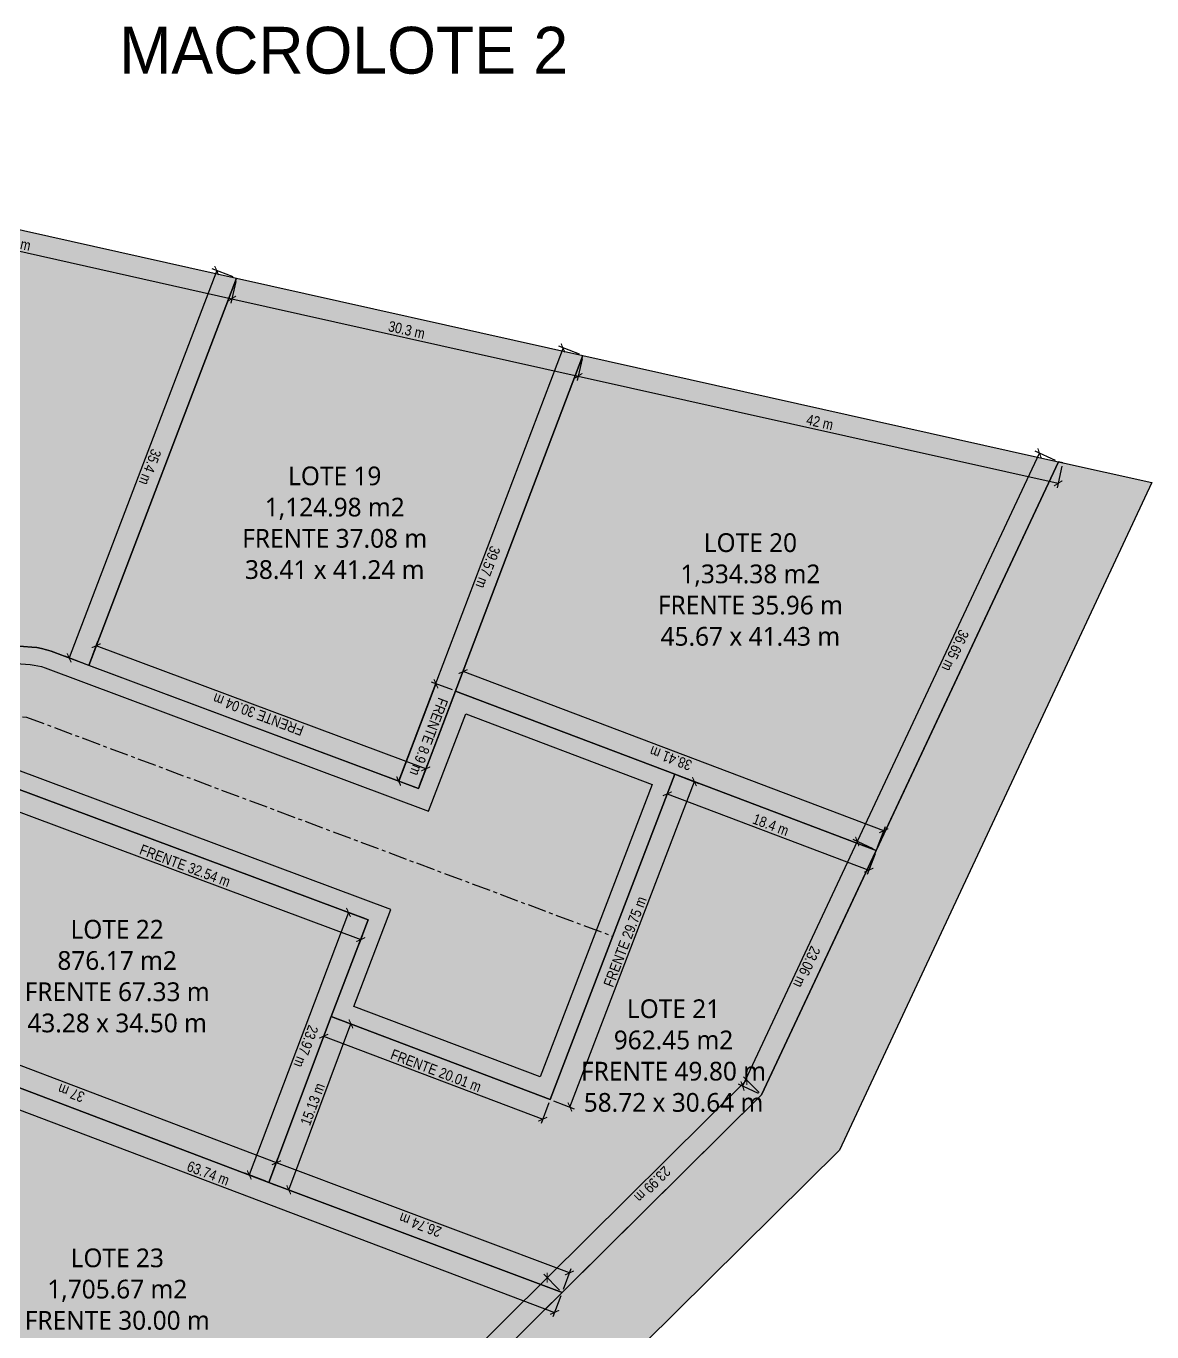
# Model space of a CAD drawing. Header units: metres. Extents: x 357816 to 358234, y 2285110 to 2285488.
# Drawn here: x 358137.9 to 358234, y 2285366.5 to 2285478.1 of the extents above; entities that cross this region are included whole.
import ezdxf
from ezdxf.enums import TextEntityAlignment as Align

# ---------------------------------------------------------------- set-up
doc = ezdxf.new("R2010")
doc.units = ezdxf.units.M
doc.header["$LTSCALE"] = 0.5
doc.linetypes.add('CENTER', pattern=[5.08, 3.175, -0.635, 0.635, -0.635])
for name, color, linetype in [('COTAS', 6, 'Continuous'), ('DONACION', 3, 'Continuous'), ('LOTES', 2, 'Continuous'), ('TEXTOS', 7, 'Continuous'), ('VIAL_ASFALTO', 8, 'Continuous'), ('VIAL_BANQUETA', 9, 'CONTINUOUS')]:
    doc.layers.add(name, color=color, linetype=linetype)
doc.styles.add('OpenSans', font='OpenSans-Regular.ttf')
doc.styles.add('OpenSansCondensed-Light', font='OpenSansCondensed-Light.ttf')
doc.dimstyles.new('COTAS_M', dxfattribs={"dimtxt": 0.9, "dimasz": 0.6, "dimexe": 0.4, "dimexo": 0.3, "dimgap": 0.2, "dimtad": 1, "dimzin": 12, "dimdsep": 46, "dimtxsty": 'OpenSansCondensed-Light', "dimblk": 'ARCHTICK', "dimcen": 2.5, "dimclrd": 256, "dimclre": 256, "dimclrt": 256, "dimazin": 3, "dimtfac": 0.5, "dimtmove": 2, "dimatfit": 3})

# ---------------------------------------------------------------- blocks, each defined once
blk = doc.blocks.new('_ARCHTICK')
at = {"color": 0, "linetype": 'BYBLOCK', "const_width": 0.15}
blk.add_lwpolyline([(-0.5, -0.5), (0.5, 0.5)], dxfattribs=at)
blk = doc.blocks.new('*D79')
for p, q in [((358117.48, 2285464.8), (358117.07, 2285462.94)), ((358117.16, 2285463.33), (358155.45, 2285454.78)), ((358155.78, 2285456.24), (358155.36, 2285454.39))]:
    blk.add_line(p, q)
at = {"layer": 'Defpoints'}
for p in [(358117.55, 2285465.09), (358117.16, 2285463.33), (358155.84, 2285456.53)]:
    blk.add_point(p, dxfattribs=at)
at = {"layer": 'COTAS', "xscale": 0.6, "yscale": 0.6}
for p, rotation in [((358117.16, 2285463.33), 167.40557334614084), ((358155.45, 2285454.78), -12.594426653859152)]:
    blk.add_blockref('_ARCHTICK', p, dxfattribs=dict(at, rotation=rotation))
at = {"layer": 'COTAS', "insert": (358136.44, 2285459.69), "char_height": 0.9, "attachment_point": 5, "rotation": 347.4056, "style": 'OpenSansCondensed-Light'}
blk.add_mtext('39.23 m', dxfattribs=at)
blk = doc.blocks.new('*D80')
for p, q in [((358154.16, 2285457.18), (358141.56, 2285424.1)), ((358155.56, 2285456.64), (358153.78, 2285457.32)), ((358142.96, 2285423.56), (358141.19, 2285424.24))]:
    blk.add_line(p, q)
at = {"layer": 'Defpoints'}
for p in [(358154.16, 2285457.18), (358155.84, 2285456.53), (358143.24, 2285423.45)]:
    blk.add_point(p, dxfattribs=at)
at = {"layer": 'COTAS', "xscale": 0.6, "yscale": 0.6}
for p, rotation in [((358154.16, 2285457.18), 69.15338220293354), ((358141.56, 2285424.1), -110.84661779706646)]:
    blk.add_blockref('_ARCHTICK', p, dxfattribs=dict(at, rotation=rotation))
at = {"layer": 'COTAS', "insert": (358148.47, 2285440.4), "char_height": 0.9, "attachment_point": 5, "rotation": 249.1534, "style": 'OpenSansCondensed-Light'}
blk.add_mtext('35.4 m', dxfattribs=at)
blk = doc.blocks.new('*D81')
for p, q in [((358143.35, 2285423.74), (358144.01, 2285425.52)), ((358172.01, 2285414.62), (358143.87, 2285425.14)), ((358171.48, 2285413.21), (358172.15, 2285414.99))]:
    blk.add_line(p, q)
at = {"layer": 'Defpoints'}
for p in [(358143.24, 2285423.45), (358172.01, 2285414.62), (358171.38, 2285412.93)]:
    blk.add_point(p, dxfattribs=at)
at = {"layer": 'COTAS', "xscale": 0.6, "yscale": 0.6}
for p, rotation in [((358143.87, 2285425.14), 159.4954289428735), ((358172.01, 2285414.62), 339.4954289428735)]:
    blk.add_blockref('_ARCHTICK', p, dxfattribs=dict(at, rotation=rotation))
at = {"layer": 'COTAS', "insert": (358157.71, 2285419.27), "char_height": 0.9, "attachment_point": 5, "rotation": 159.4954, "style": 'OpenSansCondensed-Light'}
blk.add_mtext('FRENTE 30.04 m', dxfattribs=at)
blk = doc.blocks.new('*D82')
for p, q in [((358155.78, 2285456.24), (358155.36, 2285454.39)), ((358155.45, 2285454.78), (358185.02, 2285448.17)), ((358185.35, 2285449.63), (358184.93, 2285447.78))]:
    blk.add_line(p, q)
at = {"layer": 'Defpoints'}
for p in [(358155.84, 2285456.53), (358155.45, 2285454.78), (358185.41, 2285449.93)]:
    blk.add_point(p, dxfattribs=at)
at = {"layer": 'COTAS', "xscale": 0.6, "yscale": 0.6}
for p, rotation in [((358155.45, 2285454.78), 167.40557334600092), ((358185.02, 2285448.17), -12.594426653999076)]:
    blk.add_blockref('_ARCHTICK', p, dxfattribs=dict(at, rotation=rotation))
at = {"layer": 'COTAS', "insert": (358170.38, 2285452.11), "char_height": 0.9, "attachment_point": 5, "rotation": 347.4056, "style": 'OpenSansCondensed-Light'}
blk.add_mtext('30.3 m', dxfattribs=at)
blk = doc.blocks.new('*D83')
for p, q in [((358183.73, 2285450.57), (358169.69, 2285413.57)), ((358185.13, 2285450.03), (358183.36, 2285450.71)), ((358171.1, 2285413.04), (358169.32, 2285413.71))]:
    blk.add_line(p, q)
at = {"layer": 'Defpoints'}
for p in [(358183.73, 2285450.57), (358185.41, 2285449.93), (358171.38, 2285412.93)]:
    blk.add_point(p, dxfattribs=at)
at = {"layer": 'COTAS', "xscale": 0.6, "yscale": 0.6}
for p, rotation in [((358183.73, 2285450.57), 69.2237617337572), ((358169.69, 2285413.57), -110.7762382662428)]:
    blk.add_blockref('_ARCHTICK', p, dxfattribs=dict(at, rotation=rotation))
at = {"layer": 'COTAS', "insert": (358177.32, 2285431.84), "char_height": 0.9, "attachment_point": 5, "rotation": 249.2238, "style": 'OpenSansCondensed-Light'}
blk.add_mtext('39.57 m', dxfattribs=at)
blk = doc.blocks.new('*D84')
for p, q in [((358224.41, 2285441.6), (358208.85, 2285408.42)), ((358225.77, 2285440.97), (358224.05, 2285441.77)), ((358210.21, 2285407.78), (358208.49, 2285408.59))]:
    blk.add_line(p, q)
at = {"layer": 'Defpoints'}
for p in [(358224.41, 2285441.6), (358226.04, 2285440.84), (358210.48, 2285407.65)]:
    blk.add_point(p, dxfattribs=at)
at = {"layer": 'COTAS', "xscale": 0.6, "yscale": 0.6}
for p, rotation in [((358224.41, 2285441.6), 64.88109289986473), ((358208.85, 2285408.42), -115.11890710013527)]:
    blk.add_blockref('_ARCHTICK', p, dxfattribs=dict(at, rotation=rotation))
at = {"layer": 'COTAS', "insert": (358217.22, 2285424.73), "char_height": 0.9, "attachment_point": 5, "rotation": 244.8811, "style": 'OpenSansCondensed-Light'}
blk.add_mtext('36.65 m', dxfattribs=at)
blk = doc.blocks.new('*D85')
for p, q in [((358174.67, 2285421.53), (358175.34, 2285423.31)), ((358211.12, 2285409.34), (358175.2, 2285422.93)), ((358210.59, 2285407.93), (358211.26, 2285409.71))]:
    blk.add_line(p, q)
at = {"layer": 'Defpoints'}
for p in [(358174.56, 2285421.25), (358211.12, 2285409.34), (358210.48, 2285407.65)]:
    blk.add_point(p, dxfattribs=at)
at = {"layer": 'COTAS', "xscale": 0.6, "yscale": 0.6}
for p, rotation in [((358175.2, 2285422.93), 159.2661711589946), ((358211.12, 2285409.34), 339.2661711589946)]:
    blk.add_blockref('_ARCHTICK', p, dxfattribs=dict(at, rotation=rotation))
at = {"layer": 'COTAS', "insert": (358192.93, 2285415.53), "char_height": 0.9, "attachment_point": 5, "rotation": 159.2662, "style": 'OpenSansCondensed-Light'}
blk.add_mtext('38.41 m', dxfattribs=at)
blk = doc.blocks.new('*D86')
for p, q in [((358172.88, 2285421.89), (358169.7, 2285413.58)), ((358174.28, 2285421.36), (358172.51, 2285422.04)), ((358171.1, 2285413.04), (358169.32, 2285413.72))]:
    blk.add_line(p, q)
at = {"layer": 'Defpoints'}
for p in [(358172.88, 2285421.89), (358174.56, 2285421.25), (358171.38, 2285412.93)]:
    blk.add_point(p, dxfattribs=at)
at = {"layer": 'COTAS', "xscale": 0.6, "yscale": 0.6}
for p, rotation in [((358172.88, 2285421.89), 69.06068097422595), ((358169.7, 2285413.58), -110.93931902577405)]:
    blk.add_blockref('_ARCHTICK', p, dxfattribs=dict(at, rotation=rotation))
at = {"layer": 'COTAS', "insert": (358172.27, 2285417.36), "char_height": 0.9, "attachment_point": 5, "rotation": 249.0607, "style": 'OpenSansCondensed-Light'}
blk.add_mtext('FRENTE 8.9 m', dxfattribs=at)
blk = doc.blocks.new('*D87')
for p, q in [((358185.35, 2285449.63), (358184.93, 2285447.78)), ((358185.02, 2285448.17), (358226.01, 2285439.01)), ((358226.33, 2285440.48), (358225.92, 2285438.62))]:
    blk.add_line(p, q)
at = {"layer": 'Defpoints'}
for p in [(358185.41, 2285449.93), (358185.02, 2285448.17), (358226.4, 2285440.77)]:
    blk.add_point(p, dxfattribs=at)
at = {"layer": 'COTAS', "xscale": 0.6, "yscale": 0.6}
for p, rotation in [((358185.02, 2285448.17), 167.40557334610725), ((358226.01, 2285439.01), -12.594426653892759)]:
    blk.add_blockref('_ARCHTICK', p, dxfattribs=dict(at, rotation=rotation))
at = {"layer": 'COTAS', "insert": (358205.66, 2285444.23), "char_height": 0.9, "attachment_point": 5, "rotation": 347.4056, "style": 'OpenSansCondensed-Light'}
blk.add_mtext('42 m', dxfattribs=at)
blk = doc.blocks.new('*D88')
for p, q in [((358208.85, 2285408.42), (358199.06, 2285387.53)), ((358210.21, 2285407.78), (358208.49, 2285408.59)), ((358200.42, 2285386.9), (358198.7, 2285387.7))]:
    blk.add_line(p, q)
at = {"layer": 'Defpoints'}
for p in [(358208.85, 2285408.42), (358210.48, 2285407.65), (358200.69, 2285386.77)]:
    blk.add_point(p, dxfattribs=at)
at = {"layer": 'COTAS', "xscale": 0.6, "yscale": 0.6}
for p, rotation in [((358208.85, 2285408.42), 64.88109289973144), ((358199.06, 2285387.53), -115.11890710026856)]:
    blk.add_blockref('_ARCHTICK', p, dxfattribs=dict(at, rotation=rotation))
at = {"layer": 'COTAS', "insert": (358204.54, 2285397.7), "char_height": 0.9, "attachment_point": 5, "rotation": 244.8811, "style": 'OpenSansCondensed-Light'}
blk.add_mtext('23.06 m', dxfattribs=at)
blk = doc.blocks.new('*D89')
for p, q in [((358199.42, 2285388.05), (358182.38, 2285371.16)), ((358200.48, 2285386.98), (358199.14, 2285388.33)), ((358183.44, 2285370.1), (358182.1, 2285371.45))]:
    blk.add_line(p, q)
at = {"layer": 'Defpoints'}
for p in [(358199.42, 2285388.05), (358200.69, 2285386.77), (358183.65, 2285369.89)]:
    blk.add_point(p, dxfattribs=at)
at = {"layer": 'COTAS', "xscale": 0.6, "yscale": 0.6}
for p, rotation in [((358199.42, 2285388.05), 44.738800461879976), ((358182.38, 2285371.16), -135.26119953812002)]:
    blk.add_blockref('_ARCHTICK', p, dxfattribs=dict(at, rotation=rotation))
at = {"layer": 'COTAS', "insert": (358191.36, 2285379.14), "char_height": 0.9, "attachment_point": 5, "rotation": 224.7388, "style": 'OpenSansCondensed-Light'}
blk.add_mtext('23.99 m', dxfattribs=at)
blk = doc.blocks.new('*D90')
for p, q in [((358158.73, 2285379.58), (358159.39, 2285381.36)), ((358184.28, 2285371.57), (358159.25, 2285380.98)), ((358183.76, 2285370.17), (358184.43, 2285371.94))]:
    blk.add_line(p, q)
at = {"layer": 'Defpoints'}
for p in [(358158.62, 2285379.3), (358184.28, 2285371.57), (358183.65, 2285369.89)]:
    blk.add_point(p, dxfattribs=at)
at = {"layer": 'COTAS', "xscale": 0.6, "yscale": 0.6}
for p, rotation in [((358159.25, 2285380.98), 159.38876380194932), ((358184.28, 2285371.57), 339.3887638019493)]:
    blk.add_blockref('_ARCHTICK', p, dxfattribs=dict(at, rotation=rotation))
at = {"layer": 'COTAS', "insert": (358171.54, 2285375.67), "char_height": 0.9, "attachment_point": 5, "rotation": 159.3888, "style": 'OpenSansCondensed-Light'}
blk.add_mtext('26.74 m', dxfattribs=at)
blk = doc.blocks.new('*D91')
for p, q in [((358164.21, 2285393.36), (358165.99, 2285392.7)), ((358160.31, 2285378.67), (358165.62, 2285392.84)), ((358158.9, 2285379.19), (358160.68, 2285378.53))]:
    blk.add_line(p, q)
at = {"layer": 'Defpoints'}
for p in [(358163.93, 2285393.47), (358158.62, 2285379.3), (358160.31, 2285378.67)]:
    blk.add_point(p, dxfattribs=at)
at = {"layer": 'COTAS', "xscale": 0.6, "yscale": 0.6}
for p, rotation in [((358165.62, 2285392.84), 69.45724949346076), ((358160.31, 2285378.67), 249.45724949346078)]:
    blk.add_blockref('_ARCHTICK', p, dxfattribs=dict(at, rotation=rotation))
at = {"layer": 'COTAS', "insert": (358162.35, 2285385.98), "char_height": 0.9, "attachment_point": 5, "rotation": 69.4572, "style": 'OpenSansCondensed-Light'}
blk.add_mtext('15.13 m', dxfattribs=at)
blk = doc.blocks.new('*D92')
for p, q in [((358163.82, 2285393.19), (358163.15, 2285391.41)), ((358163.29, 2285391.79), (358182, 2285384.7)), ((358182.53, 2285386.1), (358181.86, 2285384.32))]:
    blk.add_line(p, q)
at = {"layer": 'Defpoints'}
for p in [(358163.93, 2285393.47), (358163.29, 2285391.79), (358182.64, 2285386.38)]:
    blk.add_point(p, dxfattribs=at)
at = {"layer": 'COTAS', "xscale": 0.6, "yscale": 0.6}
for p, rotation in [((358163.29, 2285391.79), 159.2462105520785), ((358182, 2285384.7), -20.753789447921495)]:
    blk.add_blockref('_ARCHTICK', p, dxfattribs=dict(at, rotation=rotation))
at = {"layer": 'COTAS', "insert": (358172.88, 2285388.85), "char_height": 0.9, "attachment_point": 5, "rotation": 339.2462, "style": 'OpenSansCondensed-Light'}
blk.add_mtext('FRENTE 20.01 m', dxfattribs=at)
blk = doc.blocks.new('*D93')
for p, q in [((358184.32, 2285385.74), (358194.95, 2285413.53)), ((358193.55, 2285414.06), (358195.32, 2285413.38)), ((358182.92, 2285386.27), (358184.69, 2285385.59))]:
    blk.add_line(p, q)
at = {"layer": 'Defpoints'}
for p in [(358193.27, 2285414.17), (358182.64, 2285386.38), (358184.32, 2285385.74)]:
    blk.add_point(p, dxfattribs=at)
at = {"layer": 'COTAS', "xscale": 0.6, "yscale": 0.6}
for p, rotation in [((358194.95, 2285413.53), 69.06756291797223), ((358184.32, 2285385.74), 249.06756291797223)]:
    blk.add_blockref('_ARCHTICK', p, dxfattribs=dict(at, rotation=rotation))
at = {"layer": 'COTAS', "insert": (358189.03, 2285399.86), "char_height": 0.9, "attachment_point": 5, "rotation": 69.0676, "style": 'OpenSansCondensed-Light'}
blk.add_mtext('FRENTE 29.75 m', dxfattribs=at)
blk = doc.blocks.new('*D94')
for p, q in [((358193.16, 2285413.89), (358192.49, 2285412.11)), ((358192.63, 2285412.49), (358209.84, 2285405.97)), ((358210.37, 2285407.37), (358209.7, 2285405.6))]:
    blk.add_line(p, q)
at = {"layer": 'Defpoints'}
for p in [(358193.27, 2285414.17), (358192.63, 2285412.49), (358210.48, 2285407.65)]:
    blk.add_point(p, dxfattribs=at)
at = {"layer": 'COTAS', "xscale": 0.6, "yscale": 0.6}
for p, rotation in [((358192.63, 2285412.49), 159.25875547827334), ((358209.84, 2285405.97), -20.741244521726653)]:
    blk.add_blockref('_ARCHTICK', p, dxfattribs=dict(at, rotation=rotation))
at = {"layer": 'COTAS', "insert": (358201.47, 2285409.84), "char_height": 0.9, "attachment_point": 5, "rotation": 339.2588, "style": 'OpenSansCondensed-Light'}
blk.add_mtext('18.4 m', dxfattribs=at)
blk = doc.blocks.new('*D96')
for p, q in [((358136.51, 2285412.84), (358135.84, 2285411.06)), ((358135.98, 2285411.44), (358166.46, 2285400.04)), ((358166.98, 2285401.44), (358166.32, 2285399.67))]:
    blk.add_line(p, q)
at = {"layer": 'Defpoints'}
for p in [(358136.61, 2285413.12), (358135.98, 2285411.44), (358167.09, 2285401.73)]:
    blk.add_point(p, dxfattribs=at)
at = {"layer": 'COTAS', "xscale": 0.6, "yscale": 0.6}
for p, rotation in [((358135.98, 2285411.44), 159.49542894297855), ((358166.46, 2285400.04), -20.504571057021444)]:
    blk.add_blockref('_ARCHTICK', p, dxfattribs=dict(at, rotation=rotation))
at = {"layer": 'COTAS', "insert": (358151.45, 2285406.35), "char_height": 0.9, "attachment_point": 5, "rotation": 339.4954, "style": 'OpenSansCondensed-Light'}
blk.add_mtext('FRENTE 32.54 m', dxfattribs=at)
blk = doc.blocks.new('*D97')
for p, q in [((358165.41, 2285402.36), (358156.94, 2285379.94)), ((358166.81, 2285401.83), (358165.03, 2285402.5)), ((358158.34, 2285379.41), (358156.56, 2285380.08))]:
    blk.add_line(p, q)
at = {"layer": 'Defpoints'}
for p in [(358165.41, 2285402.36), (358167.09, 2285401.73), (358158.62, 2285379.3)]:
    blk.add_point(p, dxfattribs=at)
at = {"layer": 'COTAS', "xscale": 0.6, "yscale": 0.6}
for p, rotation in [((358165.41, 2285402.36), 69.31101735518322), ((358156.94, 2285379.94), -110.68898264481678)]:
    blk.add_blockref('_ARCHTICK', p, dxfattribs=dict(at, rotation=rotation))
at = {"layer": 'COTAS', "insert": (358161.78, 2285390.92), "char_height": 0.9, "attachment_point": 5, "rotation": 249.311, "style": 'OpenSansCondensed-Light'}
blk.add_mtext('23.97 m', dxfattribs=at)
blk = doc.blocks.new('*D98')
for p, q in [((358124.14, 2285392.71), (358124.81, 2285394.49)), ((358159.26, 2285380.98), (358124.67, 2285394.11)), ((358158.73, 2285379.58), (358159.4, 2285381.36))]:
    blk.add_line(p, q)
at = {"layer": 'Defpoints'}
for p in [(358124.03, 2285392.43), (358159.26, 2285380.98), (358158.62, 2285379.3)]:
    blk.add_point(p, dxfattribs=at)
at = {"layer": 'COTAS', "xscale": 0.6, "yscale": 0.6}
for p, rotation in [((358124.67, 2285394.11), 159.21095896352068), ((358159.26, 2285380.98), 339.2109589635207)]:
    blk.add_blockref('_ARCHTICK', p, dxfattribs=dict(at, rotation=rotation))
at = {"layer": 'COTAS', "insert": (358141.73, 2285386.94), "char_height": 0.9, "attachment_point": 5, "rotation": 159.211, "style": 'OpenSansCondensed-Light'}
blk.add_mtext('37 m', dxfattribs=at)
blk = doc.blocks.new('*D99')
for p, q in [((358182.38, 2285371.16), (358158.92, 2285347.91)), ((358183.44, 2285370.1), (358182.1, 2285371.45)), ((358159.98, 2285346.85), (358158.64, 2285348.2))]:
    blk.add_line(p, q)
at = {"layer": 'Defpoints'}
for p in [(358182.38, 2285371.16), (358183.65, 2285369.89), (358160.19, 2285346.63)]:
    blk.add_point(p, dxfattribs=at)
at = {"layer": 'COTAS', "xscale": 0.6, "yscale": 0.6}
for p, rotation in [((358182.38, 2285371.16), 44.73880046172053), ((358158.92, 2285347.91), -135.26119953827947)]:
    blk.add_blockref('_ARCHTICK', p, dxfattribs=dict(at, rotation=rotation))
at = {"layer": 'COTAS', "insert": (358171.11, 2285359.08), "char_height": 0.9, "attachment_point": 5, "rotation": 224.7388, "style": 'OpenSansCondensed-Light'}
blk.add_mtext('33.03 m', dxfattribs=at)
blk = doc.blocks.new('*D102')
for p, q in [((358123.93, 2285392.15), (358123.25, 2285390.37)), ((358123.39, 2285390.75), (358183.01, 2285368.2)), ((358183.55, 2285369.61), (358182.87, 2285367.83))]:
    blk.add_line(p, q)
at = {"layer": 'Defpoints'}
for p in [(358124.03, 2285392.43), (358123.39, 2285390.75), (358183.65, 2285369.89)]:
    blk.add_point(p, dxfattribs=at)
at = {"layer": 'COTAS', "xscale": 0.6, "yscale": 0.6}
for p, rotation in [((358123.39, 2285390.75), 159.28555900410498), ((358183.01, 2285368.2), -20.714440995895032)]:
    blk.add_blockref('_ARCHTICK', p, dxfattribs=dict(at, rotation=rotation))
at = {"layer": 'COTAS', "insert": (358153.43, 2285380.08), "char_height": 0.9, "attachment_point": 5, "rotation": 339.2856, "style": 'OpenSansCondensed-Light'}
blk.add_mtext('63.74 m', dxfattribs=at)

msp = doc.modelspace()

# ---------------------------------------------------------------- hatches: boundary and pattern name
at = {"layer": 'DONACION', "transparency": 33554534}
msp.add_hatch(color=3, dxfattribs=at).paths.add_polyline_path([(358083.68, 2285278.45), (358085.45, 2285279.56), (358132.38, 2285319.08), (358200.69, 2285386.77), (358226.04, 2285440.84), (358234.01, 2285439.07), (358207.33, 2285382.06), (358137.81, 2285313.21), (358090.1, 2285273.03), (358086.747, 2285271.037), (358086.593, 2285271.183), (358086.136, 2285271.663), (358085.703, 2285272.165), (358085.295, 2285272.687), (358084.914, 2285273.229), (358084.559, 2285273.789), (358084.233, 2285274.365), (358083.935, 2285274.957), (358083.666, 2285275.563), (358083.428, 2285276.181), (358083.22, 2285276.81), (358083.043, 2285277.449), (358082.898, 2285278.096), (358082.858, 2285278.328)])
at = {"layer": 'LOTES', "transparency": 33554521}
for points in [[(358143.244, 2285423.455), (358140.022, 2285424.66), (358139.621, 2285424.794), (358139.212, 2285424.899), (358138.797, 2285424.976), (358138.377, 2285425.023), (358135.497, 2285425.243), (358135.064, 2285425.26), (358134.63, 2285425.246), (358134.199, 2285425.201), (358133.772, 2285425.125), (358130.672, 2285424.455), (358130.289, 2285424.359), (358129.914, 2285424.237), (358129.547, 2285424.092), (358127.777, 2285423.322), (358104.978, 2285431.752), (358117.55, 2285465.09), (358155.84, 2285456.535)], [(358171.378, 2285412.933), (358143.244, 2285423.455), (358155.84, 2285456.535), (358185.413, 2285449.928)], [(358226.399, 2285440.771), (358226.397, 2285440.761), (358226.04, 2285440.84), (358210.48, 2285407.653), (358193.27, 2285414.17), (358174.56, 2285421.25), (358171.378, 2285412.933), (358185.413, 2285449.928)], [(358124.031, 2285392.431), (358130.386, 2285409.201), (358131.74, 2285411.437), (358133.259, 2285412.621), (358133.788, 2285412.851), (358135.454, 2285413.211), (358136.615, 2285413.122), (358167.089, 2285401.726), (358163.93, 2285393.47), (358158.62, 2285379.3), (358158.62, 2285379.3)], [(358210.48, 2285407.653), (358200.69, 2285386.77), (358183.651, 2285369.886), (358158.62, 2285379.3), (358163.93, 2285393.47), (358182.64, 2285386.38), (358193.27, 2285414.17)], [(358183.651, 2285369.886), (358160.186, 2285346.634), (358113.415, 2285364.416), (358124.031, 2285392.431), (358158.62, 2285379.3), (358158.62, 2285379.3)]]:
    msp.add_hatch(color=2, dxfattribs=at).paths.add_polyline_path(points)
at = {"layer": 'VIAL_ASFALTO', "transparency": 33554546}
msp.add_hatch(color=8, dxfattribs=at).paths.add_polyline_path([(358071.946, 2285284.617), (358120.754, 2285413.413), (358120.867, 2285413.687), (358120.987, 2285413.932), (358121.132, 2285414.19), (358123.319, 2285417.801), (358123.48, 2285418.05), (358123.642, 2285418.27), (358123.817, 2285418.479), (358124.005, 2285418.678), (358124.204, 2285418.865), (358124.432, 2285419.054), (358127.385, 2285421.355), (358127.633, 2285421.536), (358127.872, 2285421.688), (358128.119, 2285421.825), (358128.397, 2285421.956), (358130.122, 2285422.707), (358130.42, 2285422.825), (358130.702, 2285422.916), (358131.013, 2285422.994), (358134.063, 2285423.653), (358134.41, 2285423.715), (358134.733, 2285423.749), (358135.058, 2285423.759), (358135.41, 2285423.745), (358138.236, 2285423.529), (358138.577, 2285423.491), (358138.889, 2285423.434), (358139.196, 2285423.354), (358139.521, 2285423.246), (358172.247, 2285411.007), (358175.427, 2285419.318), (358191.331, 2285413.3), (358181.773, 2285388.313), (358165.869, 2285394.339), (358169.03, 2285402.601), (358136.941, 2285414.602), (358135.35, 2285414.723), (358133.326, 2285414.286), (358132.487, 2285413.921), (358130.6, 2285412.45), (358129.032, 2285409.861), (358082.11, 2285286.038), (358082.011, 2285285.772), (358081.784, 2285285.084), (358081.588, 2285284.374), (358081.426, 2285283.656), (358081.301, 2285282.93), (358081.21, 2285282.2), (358081.156, 2285281.465), (358081.138, 2285280.729), (358081.156, 2285279.993), (358081.21, 2285279.259), (358081.301, 2285278.528), (358081.426, 2285277.803), (358081.588, 2285277.084), (358081.784, 2285276.375), (358082.015, 2285275.676), (358082.28, 2285274.989), (358082.578, 2285274.316), (358082.909, 2285273.658), (358083.272, 2285273.017), (358083.666, 2285272.395), (358083.972, 2285271.961), (358082.182, 2285271.624), (358082.46, 2285270.15), (358079.47, 2285270.59), (358060.178, 2285274.857), (358060.724, 2285274.98), (358061.505, 2285275.196), (358062.274, 2285275.45), (358063.029, 2285275.742), (358063.77, 2285276.07), (358064.493, 2285276.434), (358065.198, 2285276.833), (358065.882, 2285277.266), (358066.544, 2285277.733), (358067.183, 2285278.231), (358067.796, 2285278.76), (358068.383, 2285279.318), (358068.941, 2285279.905), (358069.47, 2285280.518), (358069.968, 2285281.157), (358070.435, 2285281.819), (358070.868, 2285282.503), (358071.267, 2285283.208), (358071.631, 2285283.931), (358071.931, 2285284.609)])
at = {"layer": 'VIAL_BANQUETA', "transparency": 33554585}
msp.add_hatch(color=9, dxfattribs=at).paths.add_polyline_path([(358119.359, 2285413.966), (358119.499, 2285414.303), (358119.658, 2285414.63), (358119.837, 2285414.948), (358122.047, 2285418.598), (358122.246, 2285418.903), (358122.462, 2285419.197), (358122.696, 2285419.476), (358122.946, 2285419.741), (358123.212, 2285419.99), (358123.492, 2285420.223), (358126.482, 2285422.553), (358126.787, 2285422.775), (358127.105, 2285422.978), (358127.435, 2285423.161), (358127.777, 2285423.322), (358129.547, 2285424.092), (358129.914, 2285424.237), (358130.289, 2285424.359), (358130.672, 2285424.455), (358133.772, 2285425.125), (358134.199, 2285425.201), (358134.63, 2285425.246), (358135.064, 2285425.26), (358135.497, 2285425.243), (358138.377, 2285425.023), (358138.797, 2285424.976), (358139.212, 2285424.899), (358139.621, 2285424.794), (358140.022, 2285424.66), (358171.378, 2285412.933), (358174.56, 2285421.25), (358193.27, 2285414.17), (358182.64, 2285386.38), (358163.93, 2285393.47), (358167.089, 2285401.726), (358136.615, 2285413.122), (358135.454, 2285413.211), (358133.788, 2285412.851), (358133.259, 2285412.621), (358131.74, 2285411.437), (358130.386, 2285409.201), (358083.515, 2285285.513), (358083.517, 2285285.509), (358083.428, 2285285.277), (358083.22, 2285284.648), (358083.043, 2285284.009), (358082.898, 2285283.363), (358082.785, 2285282.71), (358082.704, 2285282.052), (358082.655, 2285281.392), (358082.639, 2285280.729), (358082.655, 2285280.067), (358082.704, 2285279.406), (358082.785, 2285278.748), (358082.898, 2285278.096), (358083.043, 2285277.449), (358083.22, 2285276.81), (358083.428, 2285276.181), (358083.666, 2285275.563), (358083.935, 2285274.957), (358084.233, 2285274.365), (358084.559, 2285273.789), (358084.914, 2285273.229), (358085.295, 2285272.687), (358085.703, 2285272.165), (358086.136, 2285271.663), (358086.593, 2285271.183), (358086.747, 2285271.037), (358086.684, 2285271), (358086.55, 2285270.92), (358082.46, 2285270.15), (358082.182, 2285271.624), (358083.972, 2285271.961), (358083.666, 2285272.395), (358083.272, 2285273.017), (358082.909, 2285273.658), (358082.578, 2285274.316), (358082.28, 2285274.989), (358082.015, 2285275.676), (358081.784, 2285276.375), (358081.588, 2285277.084), (358081.426, 2285277.803), (358081.301, 2285278.528), (358081.21, 2285279.259), (358081.156, 2285279.993), (358081.138, 2285280.729), (358081.156, 2285281.465), (358081.21, 2285282.2), (358081.301, 2285282.93), (358081.426, 2285283.656), (358081.588, 2285284.374), (358081.784, 2285285.084), (358082.011, 2285285.772), (358082.11, 2285286.038), (358129.032, 2285409.861), (358130.6, 2285412.45), (358132.487, 2285413.921), (358133.326, 2285414.286), (358135.35, 2285414.723), (358136.941, 2285414.602), (358169.03, 2285402.601), (358165.869, 2285394.339), (358181.773, 2285388.313), (358191.331, 2285413.3), (358175.427, 2285419.318), (358172.247, 2285411.007), (358139.521, 2285423.246), (358139.196, 2285423.354), (358138.889, 2285423.434), (358138.577, 2285423.491), (358138.236, 2285423.529), (358135.41, 2285423.745), (358135.058, 2285423.759), (358134.733, 2285423.749), (358134.41, 2285423.715), (358134.063, 2285423.653), (358131.013, 2285422.994), (358130.702, 2285422.916), (358130.42, 2285422.825), (358130.122, 2285422.707), (358128.397, 2285421.956), (358128.119, 2285421.825), (358127.872, 2285421.688), (358127.633, 2285421.536), (358127.385, 2285421.355), (358124.432, 2285419.054), (358124.204, 2285418.865), (358124.005, 2285418.678), (358123.817, 2285418.479), (358123.642, 2285418.27), (358123.48, 2285418.05), (358123.319, 2285417.801), (358121.132, 2285414.19), (358120.987, 2285413.932), (358120.867, 2285413.687), (358120.754, 2285413.413), (358071.946, 2285284.617), (358071.931, 2285284.609), (358071.631, 2285283.931), (358071.267, 2285283.208), (358070.868, 2285282.503), (358070.435, 2285281.819), (358069.968, 2285281.157), (358069.47, 2285280.518), (358068.941, 2285279.905), (358068.383, 2285279.318), (358067.796, 2285278.76), (358067.183, 2285278.231), (358066.544, 2285277.733), (358065.882, 2285277.266), (358065.198, 2285276.833), (358064.493, 2285276.434), (358063.77, 2285276.07), (358063.029, 2285275.742), (358062.274, 2285275.45), (358061.505, 2285275.196), (358060.724, 2285274.98), (358060.178, 2285274.857), (358053.475, 2285276.34), (358053.481, 2285276.343), (358053.789, 2285276.274), (358054.514, 2285276.148), (358055.245, 2285276.058), (358055.979, 2285276.004), (358056.715, 2285275.986), (358057.451, 2285276.004), (358058.185, 2285276.058), (358058.916, 2285276.148), (358059.641, 2285276.274), (358060.36, 2285276.435), (358061.069, 2285276.632), (358061.768, 2285276.863), (358062.455, 2285277.128), (358063.128, 2285277.426), (358063.786, 2285277.757), (358064.427, 2285278.12), (358065.049, 2285278.514), (358065.65, 2285278.938), (358066.231, 2285279.391), (358066.788, 2285279.872), (358067.322, 2285280.379), (358067.829, 2285280.913), (358068.31, 2285281.47), (358068.763, 2285282.05), (358069.187, 2285282.652), (358069.581, 2285283.274), (358069.944, 2285283.915), (358070.275, 2285284.573), (358070.573, 2285285.246), (358070.736, 2285285.667), (358070.742, 2285285.671)])

# ---------------------------------------------------------------- linework, layer by layer
at = {"layer": 'DONACION'}
msp.add_lwpolyline([(358083.68, 2285278.45), (358085.45, 2285279.56), (358132.38, 2285319.08), (358200.69, 2285386.77), (358226.04, 2285440.84), (358234.01, 2285439.07), (358207.33, 2285382.06), (358137.81, 2285313.21), (358090.1, 2285273.03), (358086.747, 2285271.037), (358086.593, 2285271.183), (358086.136, 2285271.663), (358085.703, 2285272.165), (358085.295, 2285272.687), (358084.914, 2285273.229), (358084.559, 2285273.789), (358084.233, 2285274.365), (358083.935, 2285274.957), (358083.666, 2285275.563), (358083.428, 2285276.181), (358083.22, 2285276.81), (358083.043, 2285277.449), (358082.898, 2285278.096), (358082.858, 2285278.328)], close=True, dxfattribs=at)
at = {"layer": 'LOTES'}
for points in [[(358143.244, 2285423.455), (358140.022, 2285424.66), (358139.621, 2285424.794), (358139.212, 2285424.899), (358138.797, 2285424.976), (358138.377, 2285425.023), (358135.497, 2285425.243), (358135.064, 2285425.26), (358134.63, 2285425.246), (358134.199, 2285425.201), (358133.772, 2285425.125), (358130.672, 2285424.455), (358130.289, 2285424.359), (358129.914, 2285424.237), (358129.547, 2285424.092), (358127.777, 2285423.322), (358104.978, 2285431.752), (358117.55, 2285465.09), (358155.84, 2285456.535)], [(358171.378, 2285412.933), (358143.244, 2285423.455), (358155.84, 2285456.535), (358185.413, 2285449.928)], [(358226.399, 2285440.771), (358226.397, 2285440.761), (358226.04, 2285440.84), (358210.48, 2285407.653), (358193.27, 2285414.17), (358174.56, 2285421.25), (358171.378, 2285412.933), (358185.413, 2285449.928)], [(358124.031, 2285392.431), (358130.386, 2285409.201), (358131.74, 2285411.437), (358133.259, 2285412.621), (358133.788, 2285412.851), (358135.454, 2285413.211), (358136.615, 2285413.122), (358167.089, 2285401.726), (358163.93, 2285393.47), (358158.62, 2285379.3), (358158.62, 2285379.3)], [(358210.48, 2285407.653), (358200.69, 2285386.77), (358183.651, 2285369.886), (358158.62, 2285379.3), (358163.93, 2285393.47), (358182.64, 2285386.38), (358193.27, 2285414.17)], [(358183.651, 2285369.886), (358160.186, 2285346.634), (358113.415, 2285364.416), (358124.031, 2285392.431), (358158.62, 2285379.3), (358158.62, 2285379.3)]]:
    msp.add_lwpolyline(points, close=True, dxfattribs=at)
at = {"layer": 'VIAL_ASFALTO'}
msp.add_lwpolyline([(358135.41, 2285423.745), (358138.236, 2285423.529), (358138.577, 2285423.491), (358138.889, 2285423.434), (358139.196, 2285423.354), (358139.521, 2285423.246), (358172.247, 2285411.007), (358175.427, 2285419.318), (358191.331, 2285413.3), (358181.773, 2285388.313), (358165.869, 2285394.339), (358169.03, 2285402.601), (358136.941, 2285414.602)], dxfattribs=at)
at = {"layer": 'VIAL_ASFALTO', "color": 1, "linetype": 'CENTER'}
msp.add_lwpolyline([(358072.064, 2285272.228), (358124.97, 2285411.84), (358127.18, 2285415.49), (358130.17, 2285417.82), (358131.94, 2285418.59), (358135.04, 2285419.26), (358137.92, 2285419.04), (358187.95, 2285400.33)], dxfattribs=at)
at = {"layer": 'VIAL_BANQUETA'}
msp.add_lwpolyline([(358135.497, 2285425.243), (358138.377, 2285425.023), (358138.797, 2285424.976), (358139.212, 2285424.899), (358139.621, 2285424.794), (358140.022, 2285424.66), (358171.378, 2285412.933), (358174.56, 2285421.25), (358193.27, 2285414.17), (358182.64, 2285386.38), (358163.93, 2285393.47), (358167.089, 2285401.726), (358136.615, 2285413.122)], dxfattribs=at)

# ---------------------------------------------------------------- texts
at = {"layer": 'TEXTOS', "color": 4}
msp.add_text('MACROLOTE 2', height=4, dxfattribs=at).set_placement((358165, 2285476), align=Align.MIDDLE_CENTER)
at = {"layer": 'TEXTOS', "char_height": 1.6, "attachment_point": 5, "style": 'OpenSans'}
for s, insert in [('LOTE 19\\P1,124.98 m2\\PFRENTE 37.08 m\\P38.41 x 41.24 m', (358164.235, 2285435.629)), ('LOTE 20\\P1,334.38 m2\\PFRENTE 35.96 m\\P45.67 x 41.43 m', (358199.729, 2285429.926)), ('LOTE 22\\P876.17 m2\\PFRENTE 67.33 m\\P43.28 x 34.50 m', (358145.656, 2285396.907)), ('LOTE 21\\P962.45 m2\\PFRENTE 49.80 m\\P58.72 x 30.64 m', (358193.166, 2285390.12)), ('LOTE 23\\P1,705.67 m2\\PFRENTE 30.00 m\\P30.06 x 63.74 m', (358145.668, 2285368.839))]:
    msp.add_mtext(s, dxfattribs=dict(at, insert=insert))

# ---------------------------------------------------------------- dimensions: what is measured, and where the dimension line sits
at = {"layer": 'COTAS'}
for base, p1, p2, angle, picture, middle in [((358117.158, 2285463.333), (358117.55, 2285465.09), (358155.84, 2285456.535), 347.40557, '*D79', (358136.444, 2285459.69)), ((358154.158, 2285457.176), (358155.84, 2285456.535), (358143.244, 2285423.455), 249.15338, '*D80', (358148.467, 2285440.404)), ((358155.448, 2285454.778), (358155.84, 2285456.535), (358185.413, 2285449.928), 347.40557, '*D82', (358170.376, 2285452.109)), ((358183.73, 2285450.566), (358185.413, 2285449.928), (358171.378, 2285412.933), 249.22376, '*D83', (358177.32, 2285431.839)), ((358185.02, 2285448.171), (358185.413, 2285449.928), (358226.399, 2285440.771), 347.40557, '*D87', (358205.655, 2285444.227)), ((358224.41, 2285441.604), (358226.04, 2285440.84), (358210.48, 2285407.653), 244.88109, '*D84', (358217.219, 2285424.734)), ((358211.118, 2285409.336), (358210.48, 2285407.653), (358174.56, 2285421.25), 159.26617, '*D85', (358192.927, 2285415.527)), ((358192.633, 2285412.487), (358193.27, 2285414.17), (358210.48, 2285407.653), 339.25876, '*D94', (358201.468, 2285409.836)), ((358208.851, 2285408.417), (358210.48, 2285407.653), (358200.69, 2285386.77), 244.88109, '*D88', (358204.544, 2285397.699)), ((358165.405, 2285402.362), (358167.089, 2285401.726), (358158.62, 2285379.3), 249.31102, '*D97', (358161.779, 2285390.919)), ((358159.259, 2285380.983), (358158.62, 2285379.3), (358124.031, 2285392.431), 159.21096, '*D98', (358141.734, 2285386.941)), ((358160.306, 2285378.668), (358158.62, 2285379.3), (358163.93, 2285393.47), 69.45725, '*D91', (358162.352, 2285385.981)), ((358123.395, 2285390.748), (358124.031, 2285392.431), (358183.651, 2285369.886), 339.28556, '*D102', (358153.435, 2285380.083)), ((358199.423, 2285388.049), (358200.69, 2285386.77), (358183.651, 2285369.886), 224.7388, '*D89', (358191.361, 2285379.145)), ((358184.285, 2285371.571), (358183.651, 2285369.886), (358158.62, 2285379.3), 159.38876, '*D90', (358171.54, 2285375.669)), ((358182.384, 2285371.164), (358183.651, 2285369.886), (358160.186, 2285346.634), 224.7388, '*D99', (358171.109, 2285359.077))]:
    dim = msp.add_linear_dim(base=base, p1=p1, p2=p2, angle=angle, dimstyle='COTAS_M', dxfattribs=at)
    dim.commit()
    dim.dimension.update_dxf_attribs({"geometry": picture, "text_midpoint": middle})
for base, p1, p2, angle, picture, middle in [((358172.008, 2285414.619), (358171.378, 2285412.933), (358143.244, 2285423.455), 159.49543, '*D81', (358157.714, 2285419.271)), ((358172.879, 2285421.893), (358174.56, 2285421.25), (358171.378, 2285412.933), 249.06068, '*D86', (358172.268, 2285417.36)), ((358184.321, 2285385.737), (358182.64, 2285386.38), (358193.27, 2285414.17), 69.06756, '*D93', (358189.029, 2285399.864)), ((358135.984, 2285411.436), (358136.615, 2285413.122), (358167.089, 2285401.726), 339.49543, '*D96', (358151.449, 2285406.347)), ((358163.292, 2285391.787), (358163.93, 2285393.47), (358182.64, 2285386.38), 339.24621, '*D92', (358172.877, 2285388.85))]:
    dim = msp.add_linear_dim(base=base, p1=p1, p2=p2, angle=angle, text='FRENTE <>', dimstyle='COTAS_M', dxfattribs=at)
    dim.commit()
    dim.dimension.update_dxf_attribs({"geometry": picture, "text_midpoint": middle})

doc.saveas('drawing.dxf')
